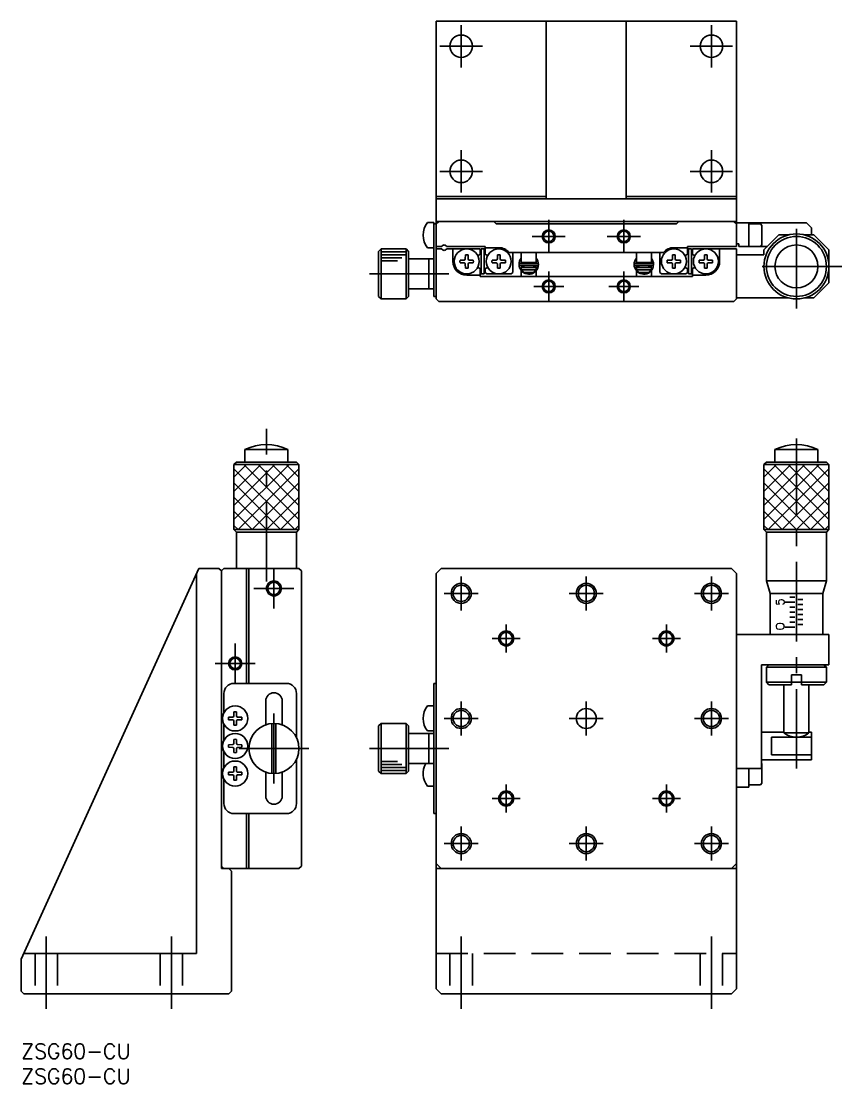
# Model space of a CAD drawing. Extents: x 0 to 343, y -8 to 204.
# Drawn here: x 0 to 164, y -8 to 204.3 of the extents above; entities that cross this region are included whole.
import ezdxf

# ---------------------------------------------------------------- set-up
doc = ezdxf.new("R2010")
doc.units = 0
doc.header["$LTSCALE"] = 0.5
doc.linetypes.add('CENTER', pattern=[50.8, 31.75, -6.35, 6.35, -6.35])
doc.linetypes.add('DASHED', pattern=[19.05, 12.7, -6.35])
for name, color, linetype in [('MSM_CENTER', 1, 'CENTER'), ('MSM_CONTINUOUS', 7, 'CONTINUOUS'), ('MSM_DASHED', 4, 'DASHED'), ('MSM_NARROW', 5, 'CONTINUOUS'), ('MSM_PART_NUMBER', 7, 'CONTINUOUS')]:
    doc.layers.add(name, color=color, linetype=linetype)
doc.styles.get("Standard").update_dxf_attribs({"font": 'txt.shx', "height": 3, "bigfont": 'bigfont.shx'})

# ---------------------------------------------------------------- blocks, each defined once
blk = doc.blocks.new('*U2')
at = {"layer": 'MSM_PART_NUMBER'}
blk.add_text('ZSG60-CU', height=3, dxfattribs=at).set_placement((0, -3))
blk = doc.blocks.new('*U3')
at = {"layer": 'MSM_PART_NUMBER'}
blk.add_text('ZSG60-CU', height=3, dxfattribs=at).set_placement((0, -8))

msp = doc.modelspace()

# ---------------------------------------------------------------- linework, layer by layer
at = {"layer": 'MSM_CENTER'}
for p, q in [((87.920365, 195.090664), (87.920365, 203.590666)), ((137.920365, 195.090664), (137.920365, 203.590666)), ((83.670364, 199.340665), (92.170366, 199.340665)), ((133.670364, 199.340665), (142.170366, 199.340665)), ((87.920365, 170.090668), (87.920365, 178.590664)), ((137.920365, 170.090668), (137.920365, 178.590664)), ((83.670367, 174.340666), (92.170363, 174.340666)), ((133.670367, 174.340666), (142.170363, 174.340666)), ((105.420364, 158.04067), (105.420364, 164.64067)), ((120.420365, 158.04067), (120.420365, 164.64067)), ((154.920366, 146.947828), (154.920366, 163.386681)), ((108.720364, 161.340669), (102.120364, 161.340669)), ((123.720365, 161.340669), (117.120365, 161.340669)), ((163.970945, 155.34067), (146.457657, 155.34067)), ((85.444545, 153.840671), (67.552366, 153.840671)), ((105.420365, 154.340671), (105.420365, 148.340668)), ((120.420365, 154.340671), (120.420365, 148.340668)), ((102.420364, 151.340668), (108.420366, 151.340668)), ((123.420366, 151.340668), (117.420364, 151.340668)), ((48.999995, 92.365876), (48.999995, 122.874875)), ((154.920366, 55.000001), (154.920366, 120.931976)), ((50.499995, 95), (50.499995, 87.000001)), ((87.920364, 86.600001), (87.920364, 93.400001)), ((112.920364, 86.600001), (112.920364, 93.400001)), ((137.920364, 86.600001), (137.920364, 93.400001)), ((46.499996, 91.000001), (54.499995, 91.000001)), ((91.320364, 90.000001), (84.520364, 90.000001)), ((116.320364, 90.000001), (109.520364, 90.000001)), ((141.320364, 90.000001), (134.520364, 90.000001)), ((96.920364, 78.200001), (96.920364, 83.800001)), ((128.920364, 78.200001), (128.920364, 83.800001)), ((99.720364, 81.000001), (94.120364, 81.000001)), ((131.720364, 81.000001), (126.120364, 81.000001)), ((42.749994, 79.999999), (42.749994, 72)), ((46.749994, 76), (38.749995, 76)), ((87.920364, 61.600001), (87.920364, 68.400001)), ((112.920364, 61.600001), (112.920364, 68.400001)), ((137.920364, 61.600001), (137.920364, 68.400001)), ((50.499996, 66.000003), (50.499996, 52.000001)), ((91.320364, 65.000001), (84.520364, 65.000001)), ((116.320364, 65.000001), (109.520364, 65.000001)), ((141.320364, 65.000001), (134.520364, 65.000001)), ((57.499997, 59.000002), (43.499995, 59.000002)), ((85.444545, 59.000003), (67.552366, 59.000003)), ((96.920364, 46.200001), (96.920364, 51.800001)), ((128.920364, 46.200001), (128.920364, 51.800001)), ((99.720364, 49.000001), (94.120364, 49.000001)), ((131.720364, 49.000001), (126.120364, 49.000001)), ((87.920364, 36.600001), (87.920364, 43.400001)), ((112.920364, 36.600001), (112.920364, 43.400001)), ((137.920364, 36.600001), (137.920364, 43.400001)), ((91.320364, 40.000001), (84.520364, 40.000001)), ((116.320364, 40.000001), (109.520364, 40.000001)), ((141.320364, 40.000001), (134.520364, 40.000001)), ((5, 21.398511), (5, 7.003735)), ((29.999999, 21.398511), (29.999999, 7.003735)), ((87.920365, 21.398511), (87.920365, 7.003735)), ((137.920365, 21.398511), (137.920365, 7.003735))]:
    msp.add_line(p, q, dxfattribs=at)
at = {"layer": 'MSM_CONTINUOUS'}
for p, q in [((82.920365, 204.340665), (142.920363, 204.340665)), ((82.920365, 148.840669), (82.920365, 204.340665)), ((104.920365, 204.340665), (104.920365, 168.84067)), ((120.920365, 204.340665), (120.920365, 168.84067)), ((142.920363, 162.34067), (142.920363, 204.340665)), ((82.920365, 169.34067), (104.920365, 169.34067)), ((142.920363, 168.84067), (82.920365, 168.84067)), ((120.920365, 169.34067), (142.920363, 169.34067)), ((82.420365, 164.09067), (81.197866, 164.09067)), ((82.420365, 164.09067), (82.420365, 149.340669)), ((82.420365, 163.84067), (82.920365, 163.84067)), ((82.920363, 164.34067), (142.920363, 164.34067)), ((83.420365, 164.34067), (82.920365, 163.84067)), ((94.420367, 164.34067), (94.920367, 163.84067)), ((130.920367, 163.84067), (94.920367, 163.84067)), ((130.920367, 163.84067), (131.420367, 164.34067)), ((142.420365, 164.34067), (142.920365, 163.84067)), ((156.920365, 164.04067), (142.920365, 164.04067)), ((142.920365, 159.34067), (142.920365, 164.04067)), ((145.420367, 159.340671), (145.420367, 164.04067)), ((145.420367, 163.84067), (147.720366, 163.84067)), ((148.020367, 163.540669), (147.720366, 163.84067)), ((148.020367, 159.64067), (148.020367, 163.540669)), ((157.920365, 163.04067), (156.920365, 164.04067)), ((148.420367, 158.640669), (151.420367, 161.640669)), ((151.420367, 161.640669), (153.320367, 161.640669)), ((156.520366, 161.640669), (158.420367, 161.640669)), ((157.920365, 163.04067), (157.920365, 161.640669)), ((161.420367, 158.640669), (158.420367, 161.640669)), ((82.920365, 159.34067), (84.062107, 159.34067)), ((92.720368, 159.34067), (84.978622, 159.34067)), ((92.720368, 159.340675), (92.720367, 157.754889)), ((142.920365, 159.34067), (133.120364, 159.34067)), ((133.120364, 159.340669), (133.120364, 157.754884)), ((143.420367, 159.840671), (142.920365, 159.840671)), ((143.420367, 159.840671), (143.420367, 159.340671)), ((149.120369, 159.340671), (143.420367, 159.340671)), ((145.420367, 159.340669), (147.720366, 159.340669)), ((148.020367, 159.64067), (147.720366, 159.340669)), ((71.920365, 158.840671), (71.420365, 158.340671)), ((71.420365, 149.340671), (71.420365, 158.340671)), ((76.920365, 158.840671), (71.920365, 158.840671)), ((71.920365, 148.840671), (71.920365, 158.840671)), ((77.420365, 158.340671), (76.920365, 158.840671)), ((76.920365, 148.840671), (76.920365, 158.840671)), ((77.420365, 149.340671), (77.420365, 158.340671)), ((82.420365, 159.09067), (81.197866, 159.09067)), ((82.920365, 158.840671), (84.062107, 158.840671)), ((91.720367, 158.840671), (84.978622, 158.840671)), ((86.270366, 156.340678), (86.270367, 158.840677)), ((88.745959, 156.840002), (88.760367, 157.665403)), ((89.294774, 156.840002), (89.280367, 157.665403)), ((91.720367, 158.840675), (91.720367, 157.75489)), ((91.920367, 158.840676), (91.920366, 153.840676)), ((92.520367, 158.840676), (91.920367, 158.840676)), ((92.520367, 158.840676), (92.520366, 153.840676)), ((95.420368, 159.090674), (92.720368, 159.090675)), ((95.14596, 156.84), (95.160368, 157.665402)), ((95.694775, 156.84), (95.680368, 157.665402)), ((128.3413, 158.140668), (97.499435, 158.140668)), ((98.220366, 154.140673), (98.220367, 158.140671)), ((99.920365, 158.140675), (99.920365, 156.140675)), ((102.920365, 156.140675), (102.920365, 158.140675)), ((122.920365, 158.140675), (122.920365, 156.140675)), ((125.920365, 156.140675), (125.920365, 158.140675)), ((127.620364, 154.140669), (127.620364, 158.140667)), ((130.145956, 156.839995), (130.160364, 157.665397)), ((130.420364, 159.09067), (133.120364, 159.09067)), ((130.694771, 156.839995), (130.680364, 157.665397)), ((133.320365, 158.840671), (133.320364, 153.840671)), ((133.920365, 158.84067), (133.320365, 158.840671)), ((133.920365, 158.84067), (133.920364, 153.84067)), ((142.920365, 158.84067), (134.120365, 158.840669)), ((134.120365, 158.840669), (134.120365, 157.754884)), ((136.545958, 156.839995), (136.560365, 157.665397)), ((137.094772, 156.839995), (137.080365, 157.665397)), ((139.570365, 156.34067), (139.570365, 158.84067)), ((142.920365, 158.84067), (142.920365, 148.840669)), ((142.920366, 157.640671), (148.420367, 157.640671)), ((148.420367, 157.640671), (148.420367, 158.640669)), ((161.420367, 158.640669), (161.420367, 152.040671)), ((82.420365, 156.840671), (77.420365, 156.840671)), ((81.420365, 150.840671), (81.420365, 156.840671)), ((88.538506, 156.615389), (87.69564, 156.600677)), ((88.538506, 156.065965), (87.69564, 156.080677)), ((88.538506, 156.615389), (88.67252, 156.675056)), ((88.538506, 156.065965), (88.67252, 156.006298)), ((88.745959, 156.840002), (88.67252, 156.675056)), ((88.745959, 155.841352), (88.67252, 156.006298)), ((88.745959, 155.841352), (88.760366, 155.015951)), ((89.294774, 155.841352), (89.280366, 155.01595)), ((89.294774, 156.840002), (89.368212, 156.675056)), ((89.294774, 155.841352), (89.368212, 156.006298)), ((89.502226, 156.615389), (89.368212, 156.675056)), ((89.502226, 156.065965), (89.368212, 156.006298)), ((89.502226, 156.615389), (90.345093, 156.600677)), ((89.502226, 156.065965), (90.345093, 156.080677)), ((94.938508, 156.615388), (94.095641, 156.600676)), ((94.938507, 156.065963), (94.095641, 156.080676)), ((94.938507, 156.065963), (95.072521, 156.006296)), ((94.938508, 156.615388), (95.072521, 156.675054)), ((95.14596, 156.84), (95.072521, 156.675054)), ((95.14596, 155.84135), (95.072521, 156.006296)), ((95.14596, 155.84135), (95.160367, 155.015949)), ((95.694775, 155.84135), (95.680367, 155.015949)), ((95.694775, 156.84), (95.768214, 156.675054)), ((95.694775, 155.84135), (95.768213, 156.006296)), ((95.902227, 156.065963), (95.768213, 156.006296)), ((95.902227, 156.615387), (95.768214, 156.675054)), ((95.902227, 156.615387), (96.745094, 156.600675)), ((95.902227, 156.065963), (96.745094, 156.080675)), ((99.610544, 155.03303), (99.631925, 154.976144)), ((103.170365, 155.935675), (99.670365, 155.935675)), ((99.670365, 155.545675), (103.170365, 155.545675)), ((99.985155, 155.140517), (99.876676, 155.545632)), ((99.876999, 155.935731), (99.916996, 156.140921)), ((99.916996, 156.140921), (99.920279, 156.153108)), ((99.920365, 156.140675), (102.920365, 156.140675)), ((102.920365, 155.140675), (99.920365, 155.140675)), ((99.920365, 155.140675), (99.920365, 154.640675)), ((99.96677, 155.247275), (99.967247, 155.262347)), ((99.967065, 155.232201), (99.96677, 155.247275)), ((99.968129, 155.217165), (99.967065, 155.232201)), ((99.967247, 155.262347), (99.968493, 155.277377)), ((99.969959, 155.202207), (99.968129, 155.217165)), ((99.968493, 155.277377), (99.970506, 155.292325)), ((99.972549, 155.187365), (99.969959, 155.202207)), ((99.970506, 155.292325), (99.97328, 155.307152)), ((99.975893, 155.172678), (99.972549, 155.187365)), ((99.97328, 155.307152), (99.976806, 155.321818)), ((99.979978, 155.158186), (99.975893, 155.172678)), ((99.976806, 155.321818), (99.981074, 155.336285)), ((99.984794, 155.143924), (99.979978, 155.158186)), ((99.981074, 155.336285), (99.986072, 155.350516)), ((100.420365, 155.340675), (99.982181, 155.340675)), ((99.99056, 155.12938), (99.984794, 155.143924)), ((99.986072, 155.350516), (99.991785, 155.364474)), ((99.991785, 155.364474), (99.998198, 155.378123)), ((99.998198, 155.378123), (100.005291, 155.391429)), ((100.005291, 155.391429), (100.013045, 155.404358)), ((100.013045, 155.404358), (100.021439, 155.416878)), ((100.021439, 155.416878), (100.030448, 155.428959)), ((100.030448, 155.428959), (100.040049, 155.440572)), ((100.040049, 155.440572), (100.050216, 155.451689)), ((100.050216, 155.451689), (100.060921, 155.462284)), ((100.060921, 155.462284), (100.072136, 155.472332)), ((100.072136, 155.472332), (100.083833, 155.481811)), ((100.083833, 155.481811), (100.095982, 155.490698)), ((100.095982, 155.490698), (100.108551, 155.498975)), ((100.108551, 155.498975), (100.121508, 155.506623)), ((100.121508, 155.506623), (100.134823, 155.513625)), ((100.134823, 155.513625), (100.148462, 155.519966)), ((100.148462, 155.519966), (100.162391, 155.525632)), ((100.162391, 155.525632), (100.176578, 155.530612)), ((100.176578, 155.530612), (100.190987, 155.534895)), ((100.190987, 155.534895), (100.205586, 155.538473)), ((100.205586, 155.538473), (100.220338, 155.541337)), ((100.220338, 155.541337), (100.235209, 155.543482)), ((100.235209, 155.543482), (100.250165, 155.544904)), ((100.250165, 155.544904), (100.265169, 155.545599)), ((100.265169, 155.545599), (100.271864, 155.545675)), ((100.420365, 156.140675), (100.420365, 155.935675)), ((100.420365, 155.545675), (100.420365, 155.140675)), ((102.420365, 155.935675), (102.420365, 156.140675)), ((102.420365, 155.140675), (102.420365, 155.545675)), ((102.85856, 155.340675), (102.420365, 155.340675)), ((102.568866, 155.545675), (102.583091, 155.545341)), ((102.583091, 155.545341), (102.598071, 155.544281)), ((102.598071, 155.544281), (102.61298, 155.542498)), ((102.61298, 155.542498), (102.627784, 155.539994)), ((102.627784, 155.539994), (102.642447, 155.536777)), ((102.642447, 155.536777), (102.656935, 155.532853)), ((102.656935, 155.532853), (102.671215, 155.52823)), ((102.671215, 155.52823), (102.685252, 155.522919)), ((102.685252, 155.522919), (102.699012, 155.516932)), ((102.699012, 155.516932), (102.712464, 155.510281)), ((102.712464, 155.510281), (102.725574, 155.502981)), ((102.725574, 155.502981), (102.738312, 155.495047)), ((102.738312, 155.495047), (102.750645, 155.486499)), ((102.750645, 155.486499), (102.762544, 155.477354)), ((102.762544, 155.477354), (102.773979, 155.467632)), ((102.773979, 155.467632), (102.78492, 155.457356)), ((102.78492, 155.457356), (102.795341, 155.446549)), ((102.795341, 155.446549), (102.805214, 155.435236)), ((102.805214, 155.435236), (102.814512, 155.423443)), ((102.814512, 155.423443), (102.823213, 155.411197)), ((102.823213, 155.411197), (102.831291, 155.398528)), ((102.831291, 155.398528), (102.838725, 155.385466)), ((102.838725, 155.385466), (102.845494, 155.372041)), ((102.845494, 155.372041), (102.851579, 155.358289)), ((102.853577, 155.1377), (102.85017, 155.12938)), ((102.851579, 155.358289), (102.856962, 155.344241)), ((102.858722, 155.15188), (102.853577, 155.1377)), ((102.856962, 155.344241), (102.861629, 155.329934)), ((102.863138, 155.166303), (102.858722, 155.15188)), ((102.861629, 155.329934), (102.865564, 155.315404)), ((102.866813, 155.180932), (102.863138, 155.166303)), ((102.865564, 155.315404), (102.868756, 155.300688)), ((102.869737, 155.195729), (102.866813, 155.180932)), ((102.868756, 155.300688), (102.871195, 155.285824)), ((102.8719, 155.210655), (102.869737, 155.195729)), ((102.871195, 155.285824), (102.872873, 155.270851)), ((102.873298, 155.22567), (102.8719, 155.210655)), ((102.872873, 155.270851), (102.873785, 155.255808)), ((102.873927, 155.240734), (102.873298, 155.22567)), ((102.873785, 155.255808), (102.873927, 155.240734)), ((102.980565, 155.034979), (102.920359, 155.065172)), ((102.920365, 154.640675), (102.920365, 155.140675)), ((102.920365, 155.076163), (102.932353, 155.069833)), ((102.920687, 156.152106), (102.923733, 156.140878)), ((102.923733, 156.140878), (102.964047, 155.935698)), ((102.932353, 155.069833), (102.944987, 155.063389)), ((102.944987, 155.063389), (102.958183, 155.056875)), ((102.958183, 155.056875), (102.971854, 155.050333)), ((102.971854, 155.050333), (102.985908, 155.043808)), ((103.203984, 154.967278), (102.980565, 155.034979)), ((102.985908, 155.043808), (103.000252, 155.037342)), ((103.000252, 155.037342), (103.01479, 155.030978)), ((103.01479, 155.030978), (103.029426, 155.02476)), ((103.029426, 155.02476), (103.044062, 155.018728)), ((103.044062, 155.018728), (103.058602, 155.012922)), ((103.058602, 155.012922), (103.072948, 155.007381)), ((103.197682, 155.539564), (103.19399, 155.547222)), ((103.21161, 155.508217), (103.197682, 155.539564)), ((103.223952, 155.476226), (103.21161, 155.508217)), ((103.220859, 155.006311), (103.232018, 155.03873)), ((103.234679, 155.443671), (103.223952, 155.476226)), ((103.228061, 155.025628), (103.364021, 155.713083)), ((103.232018, 155.03873), (103.241541, 155.071657)), ((103.243764, 155.410632), (103.234679, 155.443671)), ((103.241541, 155.071657), (103.249404, 155.105009)), ((103.251187, 155.377188), (103.243764, 155.410632)), ((103.249404, 155.105009), (103.255589, 155.138703)), ((103.256929, 155.343421), (103.251187, 155.377188)), ((103.255589, 155.138703), (103.260081, 155.172658)), ((103.260976, 155.309415), (103.256929, 155.343421)), ((103.260081, 155.172658), (103.262871, 155.20679)), ((103.263318, 155.275252), (103.260976, 155.309415)), ((103.262871, 155.20679), (103.26395, 155.241016)), ((103.26395, 155.241016), (103.263318, 155.275252)), ((122.610544, 155.03303), (122.631925, 154.976144)), ((126.170365, 155.935675), (122.670365, 155.935675)), ((122.670365, 155.545675), (126.170365, 155.545675)), ((122.985155, 155.140517), (122.876676, 155.545632)), ((122.876999, 155.935731), (122.916996, 156.140921)), ((122.916996, 156.140921), (122.920279, 156.153108)), ((122.920365, 156.140675), (125.920365, 156.140675)), ((125.920365, 155.140675), (122.920365, 155.140675)), ((122.920365, 155.140675), (122.920365, 154.640675)), ((122.96677, 155.247275), (122.967247, 155.262347)), ((122.967065, 155.232201), (122.96677, 155.247275)), ((122.968129, 155.217165), (122.967065, 155.232201)), ((122.967247, 155.262347), (122.968493, 155.277377)), ((122.969959, 155.202207), (122.968129, 155.217165)), ((122.968493, 155.277377), (122.970506, 155.292325)), ((122.972549, 155.187365), (122.969959, 155.202207)), ((122.970506, 155.292325), (122.97328, 155.307152)), ((122.975893, 155.172678), (122.972549, 155.187365)), ((122.97328, 155.307152), (122.976806, 155.321818)), ((122.979978, 155.158186), (122.975893, 155.172678)), ((122.976806, 155.321818), (122.981074, 155.336285)), ((122.984794, 155.143924), (122.979978, 155.158186)), ((122.981074, 155.336285), (122.986072, 155.350516)), ((123.420365, 155.340675), (122.982181, 155.340675)), ((122.99056, 155.12938), (122.984794, 155.143924)), ((122.986072, 155.350516), (122.991785, 155.364474)), ((122.991785, 155.364474), (122.998198, 155.378123)), ((122.998198, 155.378123), (123.005291, 155.391429)), ((123.005291, 155.391429), (123.013045, 155.404358)), ((123.013045, 155.404358), (123.021439, 155.416878)), ((123.021439, 155.416878), (123.030448, 155.428959)), ((123.030448, 155.428959), (123.040049, 155.440572)), ((123.040049, 155.440572), (123.050216, 155.451689)), ((123.050216, 155.451689), (123.060921, 155.462284)), ((123.060921, 155.462284), (123.072136, 155.472332)), ((123.072136, 155.472332), (123.083833, 155.481811)), ((123.083833, 155.481811), (123.095982, 155.490698)), ((123.095982, 155.490698), (123.108551, 155.498975)), ((123.108551, 155.498975), (123.121508, 155.506623)), ((123.121508, 155.506623), (123.134823, 155.513625)), ((123.134823, 155.513625), (123.148462, 155.519966)), ((123.148462, 155.519966), (123.162391, 155.525632)), ((123.162391, 155.525632), (123.176578, 155.530612)), ((123.176578, 155.530612), (123.190987, 155.534895)), ((123.190987, 155.534895), (123.205586, 155.538473)), ((123.205586, 155.538473), (123.220338, 155.541337)), ((123.220338, 155.541337), (123.235209, 155.543482)), ((123.235209, 155.543482), (123.250165, 155.544904)), ((123.250165, 155.544904), (123.265169, 155.545599)), ((123.265169, 155.545599), (123.271864, 155.545675)), ((123.420365, 156.140675), (123.420365, 155.935675)), ((123.420365, 155.545675), (123.420365, 155.140675)), ((125.420365, 155.935675), (125.420365, 156.140675)), ((125.420365, 155.140675), (125.420365, 155.545675)), ((125.85856, 155.340675), (125.420365, 155.340675)), ((125.568866, 155.545675), (125.583091, 155.545341)), ((125.583091, 155.545341), (125.598071, 155.544281)), ((125.598071, 155.544281), (125.61298, 155.542498)), ((125.61298, 155.542498), (125.627784, 155.539994)), ((125.627784, 155.539994), (125.642447, 155.536777)), ((125.642447, 155.536777), (125.656935, 155.532853)), ((125.656935, 155.532853), (125.671215, 155.52823)), ((125.671215, 155.52823), (125.685252, 155.522919)), ((125.685252, 155.522919), (125.699012, 155.516932)), ((125.699012, 155.516932), (125.712464, 155.510281)), ((125.712464, 155.510281), (125.725574, 155.502981)), ((125.725574, 155.502981), (125.738312, 155.495047)), ((125.738312, 155.495047), (125.750645, 155.486499)), ((125.750645, 155.486499), (125.762544, 155.477354)), ((125.762544, 155.477354), (125.773979, 155.467632)), ((125.773979, 155.467632), (125.78492, 155.457356)), ((125.78492, 155.457356), (125.795341, 155.446549)), ((125.795341, 155.446549), (125.805214, 155.435236)), ((125.805214, 155.435236), (125.814512, 155.423443)), ((125.814512, 155.423443), (125.823213, 155.411197)), ((125.823213, 155.411197), (125.831291, 155.398528)), ((125.831291, 155.398528), (125.838725, 155.385466)), ((125.838725, 155.385466), (125.845494, 155.372041)), ((125.845494, 155.372041), (125.851579, 155.358289)), ((125.853577, 155.1377), (125.85017, 155.12938)), ((125.851579, 155.358289), (125.856962, 155.344241)), ((125.858722, 155.15188), (125.853577, 155.1377)), ((125.856962, 155.344241), (125.861629, 155.329934)), ((125.863138, 155.166303), (125.858722, 155.15188)), ((125.861629, 155.329934), (125.865564, 155.315404)), ((125.866813, 155.180932), (125.863138, 155.166303)), ((125.865564, 155.315404), (125.868756, 155.300688)), ((125.869737, 155.195729), (125.866813, 155.180932)), ((125.868756, 155.300688), (125.871195, 155.285824)), ((125.8719, 155.210655), (125.869737, 155.195729)), ((125.871195, 155.285824), (125.872873, 155.270851)), ((125.873298, 155.22567), (125.8719, 155.210655)), ((125.872873, 155.270851), (125.873785, 155.255808)), ((125.873927, 155.240734), (125.873298, 155.22567)), ((125.873785, 155.255808), (125.873927, 155.240734)), ((125.980565, 155.034979), (125.920359, 155.065172)), ((125.920365, 154.640675), (125.920365, 155.140675)), ((125.920365, 155.076163), (125.932353, 155.069833)), ((125.920687, 156.152106), (125.923733, 156.140878)), ((125.923733, 156.140878), (125.964047, 155.935698)), ((125.932353, 155.069833), (125.944987, 155.063389)), ((125.944987, 155.063389), (125.958183, 155.056875)), ((125.958183, 155.056875), (125.971854, 155.050333)), ((125.971854, 155.050333), (125.985908, 155.043808)), ((126.203984, 154.967278), (125.980565, 155.034979)), ((125.985908, 155.043808), (126.000252, 155.037342)), ((126.000252, 155.037342), (126.01479, 155.030978)), ((126.01479, 155.030978), (126.029426, 155.02476)), ((126.029426, 155.02476), (126.044062, 155.018728)), ((126.044062, 155.018728), (126.058602, 155.012922)), ((126.058602, 155.012922), (126.072948, 155.007381)), ((126.197682, 155.539564), (126.19399, 155.547222)), ((126.21161, 155.508217), (126.197682, 155.539564)), ((126.223952, 155.476226), (126.21161, 155.508217)), ((126.220859, 155.006311), (126.232018, 155.03873)), ((126.234679, 155.443671), (126.223952, 155.476226)), ((126.228061, 155.025628), (126.364021, 155.713083)), ((126.232018, 155.03873), (126.241541, 155.071657)), ((126.243764, 155.410632), (126.234679, 155.443671)), ((126.241541, 155.071657), (126.249404, 155.105009)), ((126.251187, 155.377188), (126.243764, 155.410632)), ((126.249404, 155.105009), (126.255589, 155.138703)), ((126.256929, 155.343421), (126.251187, 155.377188)), ((126.255589, 155.138703), (126.260081, 155.172658)), ((126.260976, 155.309415), (126.256929, 155.343421)), ((126.260081, 155.172658), (126.262871, 155.20679)), ((126.263318, 155.275252), (126.260976, 155.309415)), ((126.262871, 155.20679), (126.26395, 155.241016)), ((126.26395, 155.241016), (126.263318, 155.275252)), ((129.938504, 156.615383), (129.095637, 156.60067)), ((129.938504, 156.065958), (129.095637, 156.08067)), ((129.938504, 156.615383), (130.072518, 156.67505)), ((129.938504, 156.065958), (130.072518, 156.006291)), ((130.145956, 156.839995), (130.072518, 156.67505)), ((130.145956, 155.841346), (130.072518, 156.006291)), ((130.145956, 155.841346), (130.160364, 155.015944)), ((130.694771, 155.841346), (130.680364, 155.015944)), ((130.694771, 156.839995), (130.76821, 156.67505)), ((130.694771, 155.841346), (130.76821, 156.006291)), ((130.902224, 156.615383), (130.76821, 156.67505)), ((130.902224, 156.065958), (130.76821, 156.006291)), ((130.902224, 156.615383), (131.74509, 156.60067)), ((130.902224, 156.065958), (131.74509, 156.08067)), ((136.338505, 156.615383), (135.495639, 156.60067)), ((136.338505, 156.065958), (135.495639, 156.08067)), ((136.338505, 156.615383), (136.472519, 156.67505)), ((136.338505, 156.065958), (136.472519, 156.006291)), ((136.545958, 156.839995), (136.472519, 156.67505)), ((136.545958, 155.841346), (136.472519, 156.006291)), ((136.545958, 155.841346), (136.560365, 155.015944)), ((137.094772, 155.841346), (137.080365, 155.015944)), ((137.094772, 156.839995), (137.168211, 156.67505)), ((137.094772, 155.841346), (137.168211, 156.006291)), ((137.302225, 156.615383), (137.168211, 156.67505)), ((137.302225, 156.065958), (137.168211, 156.006291)), ((137.302225, 156.615383), (138.145091, 156.60067)), ((137.302225, 156.065958), (138.145091, 156.08067)), ((89.020366, 153.590677), (91.720366, 153.590676)), ((91.720366, 153.340675), (91.720366, 154.926463)), ((91.720366, 153.340675), (134.120365, 153.340675)), ((91.920366, 153.840676), (92.520366, 153.840676)), ((92.720366, 154.140675), (92.720366, 154.926462)), ((92.720366, 154.140675), (93.020366, 153.840674)), ((97.920366, 153.840673), (93.020366, 153.840674)), ((98.220366, 154.140673), (97.920366, 153.840673)), ((99.636146, 154.970836), (99.636702, 154.967487)), ((99.920365, 154.640675), (102.920365, 154.640675)), ((99.920365, 154.50443), (99.920365, 153.340675)), ((100.50385, 154.140675), (99.974682, 154.640675)), ((102.33688, 154.140675), (100.50385, 154.140675)), ((102.866048, 154.640675), (102.33688, 154.140675)), ((102.920365, 153.340675), (102.920365, 154.50406)), ((103.072948, 155.007381), (103.087005, 155.002142)), ((103.087005, 155.002142), (103.100679, 154.99724)), ((103.100679, 154.99724), (103.113879, 154.992707)), ((103.113879, 154.992707), (103.126518, 154.988574)), ((103.126518, 154.988574), (103.138512, 154.984867)), ((103.138512, 154.984867), (103.149781, 154.981613)), ((103.149781, 154.981613), (103.160249, 154.978831)), ((103.160249, 154.978831), (103.169848, 154.976542)), ((103.169848, 154.976542), (103.178512, 154.974759)), ((103.178512, 154.974759), (103.186186, 154.973495)), ((103.186186, 154.973495), (103.192817, 154.972759)), ((103.192817, 154.972759), (103.198362, 154.972554)), ((103.194995, 154.946983), (103.206812, 154.973978)), ((103.198362, 154.972554), (103.202783, 154.972883)), ((103.202783, 154.972883), (103.205015, 154.973375)), ((103.205015, 154.973375), (103.208382, 154.975415)), ((103.208382, 154.975415), (103.208805, 154.976144)), ((103.208805, 154.976144), (103.220859, 155.006311)), ((122.636146, 154.970836), (122.636702, 154.967487)), ((122.920365, 154.640675), (125.920365, 154.640675)), ((122.920365, 154.50443), (122.920365, 153.340675)), ((123.50385, 154.140675), (122.974682, 154.640675)), ((125.33688, 154.140675), (123.50385, 154.140675)), ((125.866048, 154.640675), (125.33688, 154.140675)), ((125.920365, 153.340675), (125.920365, 154.50406)), ((126.072948, 155.007381), (126.087005, 155.002142)), ((126.087005, 155.002142), (126.100679, 154.99724)), ((126.100679, 154.99724), (126.113879, 154.992707)), ((126.113879, 154.992707), (126.126518, 154.988574)), ((126.126518, 154.988574), (126.138512, 154.984867)), ((126.138512, 154.984867), (126.149781, 154.981613)), ((126.149781, 154.981613), (126.160249, 154.978831)), ((126.160249, 154.978831), (126.169848, 154.976542)), ((126.169848, 154.976542), (126.178512, 154.974759)), ((126.178512, 154.974759), (126.186186, 154.973495)), ((126.186186, 154.973495), (126.192817, 154.972759)), ((126.192817, 154.972759), (126.198362, 154.972554)), ((126.194995, 154.946983), (126.203725, 154.966816)), ((126.198362, 154.972554), (126.202783, 154.972883)), ((126.202783, 154.972883), (126.205015, 154.973375)), ((126.205015, 154.973375), (126.208382, 154.975415)), ((126.208382, 154.975415), (126.208805, 154.976144)), ((126.208805, 154.976144), (126.220859, 155.006311)), ((127.620364, 154.140669), (127.920365, 153.840669)), ((127.920365, 153.840669), (132.820365, 153.840669)), ((133.120365, 154.140669), (132.820365, 153.840669)), ((133.120364, 154.140669), (133.120364, 154.926456)), ((133.320364, 153.840671), (133.920364, 153.84067)), ((134.120365, 153.340669), (134.120365, 154.926457)), ((136.820365, 153.59067), (134.120365, 153.59067)), ((82.420365, 150.840671), (77.420365, 150.840671)), ((161.420367, 152.040671), (158.420367, 149.040671)), ((71.420365, 149.340671), (71.920365, 148.840671)), ((76.920365, 148.840671), (71.920365, 148.840671)), ((76.920365, 148.840671), (77.420365, 149.340671)), ((82.420365, 149.340669), (82.920365, 149.340669)), ((82.920365, 148.840669), (83.420365, 148.340669)), ((142.920365, 148.840669), (142.420365, 148.340669)), ((153.320367, 149.040671), (142.920365, 149.040671)), ((156.520366, 149.040671), (158.420367, 149.040671)), ((142.420365, 148.340669), (83.420365, 148.340669)), ((44.699994, 116.250001), (44.699994, 118.750001)), ((44.699994, 118.750001), (53.299995, 118.750001)), ((53.299995, 118.750001), (53.299995, 116.250001)), ((150.620365, 116.25), (150.620365, 118.75)), ((150.620365, 118.75), (159.220366, 118.75)), ((159.220366, 118.75), (159.220366, 116.25)), ((42.999995, 116.250001), (42.499995, 115.750001)), ((42.499995, 115.750001), (42.499995, 102.75)), ((55.499994, 115.750001), (42.499995, 115.750001)), ((54.999994, 116.250001), (42.999995, 116.250001)), ((55.499994, 115.750001), (54.999994, 116.250001)), ((55.499994, 115.750001), (55.499994, 102.75)), ((148.920366, 116.25), (148.420366, 115.75)), ((148.420366, 115.75), (148.420366, 102.749999)), ((161.420365, 115.75), (148.420366, 115.75)), ((160.920365, 116.25), (148.920366, 116.25)), ((161.420365, 115.75), (160.920365, 116.25)), ((161.420365, 115.75), (161.420365, 102.749999)), ((42.499995, 102.75), (42.999995, 102.25)), ((55.499994, 102.75), (42.499995, 102.75)), ((42.999995, 102.25), (54.999994, 102.25)), ((42.999998, 95.000001), (42.999998, 102.25)), ((54.999994, 102.25), (55.499994, 102.75)), ((55.03527, 95), (55.03527, 102.25)), ((148.420366, 102.749999), (148.920366, 102.249999)), ((161.420365, 102.749999), (148.420366, 102.749999)), ((148.920366, 102.249999), (160.920365, 102.249999)), ((148.920369, 92.499992), (148.920369, 102.249999)), ((160.920365, 102.249999), (161.420365, 102.749999)), ((160.955641, 92.499992), (160.955641, 102.249999)), ((35.499995, 95.000001), (0, 16.900003)), ((34.999995, 18.000003), (34.999995, 93.900001)), ((39.499995, 95.000001), (35.499995, 95.000001)), ((39.499995, 95.000001), (39.999995, 94.500001)), ((39.999995, 94.500001), (40.499995, 95.000001)), ((39.999995, 94.500002), (39.999995, 35.000001)), ((55.499996, 95.000001), (40.499995, 95.000001)), ((44.999994, 95.000001), (44.999994, 72.000001)), ((45.499992, 95.000001), (45.499992, 72.000001)), ((55.499996, 95.000001), (55.999996, 94.500001)), ((55.999996, 94.500001), (55.999996, 35.500001)), ((82.920365, 94.000001), (83.920365, 95.000001)), ((83.920365, 95), (82.920365, 94)), ((82.920365, 94.000001), (82.920365, 11)), ((141.920363, 95.000001), (83.920365, 95.000001)), ((83.920365, 95), (141.920365, 95)), ((141.920363, 95.000001), (142.920363, 94.000001)), ((141.920365, 95), (142.920365, 94)), ((142.920363, 94.000001), (142.920363, 11)), ((142.920365, 94), (142.920365, 36.000001)), ((148.920369, 92.499992), (160.920367, 92.499992)), ((149.670368, 89.999992), (148.920369, 92.499992)), ((160.170365, 89.999992), (160.920367, 92.499992)), ((149.670368, 89.999992), (149.670368, 81.749992)), ((160.170365, 89.999992), (149.670368, 89.999992)), ((153.620366, 89.249999), (154.620366, 89.249999)), ((154.920366, 81.749999), (154.920366, 89.749999)), ((160.170365, 81.749992), (160.170365, 89.999992)), ((152.620366, 88.249999), (154.620366, 88.249999)), ((153.620366, 87.249999), (154.620366, 87.249999)), ((155.220366, 88.749999), (156.220366, 88.749999)), ((155.220366, 87.749999), (156.220366, 87.749999)), ((153.620366, 86.249999), (154.620366, 86.249999)), ((153.620366, 85.249999), (154.620366, 85.249999)), ((155.220366, 86.749999), (156.220366, 86.749999)), ((155.220366, 85.749999), (156.220366, 85.749999)), ((154.620366, 83.249999), (152.620366, 83.249999)), ((154.620366, 84.249999), (153.620366, 84.249999)), ((155.220366, 84.749999), (156.220366, 84.749999)), ((155.220366, 83.749999), (156.220366, 83.749999)), ((142.920365, 81.749999), (161.420365, 81.749999)), ((161.420365, 81.749999), (161.420365, 75.749999)), ((147.920365, 55.000003), (147.920365, 75.708039)), ((148.420365, 75.749999), (161.420365, 75.749999)), ((149.420366, 75.749999), (148.920366, 75.249999)), ((148.920366, 72.249999), (148.920366, 75.249999)), ((160.920365, 75.249999), (148.920366, 75.249999)), ((160.920365, 75.249999), (160.420365, 75.749999)), ((160.920365, 75.249999), (160.920365, 72.249999)), ((149.420366, 71.749999), (148.920366, 72.249999)), ((160.920365, 72.249999), (148.920366, 72.249999)), ((155.920366, 73.749999), (153.920366, 73.749999)), ((153.920366, 73.749999), (153.920366, 71.749999)), ((155.920366, 71.749999), (155.920366, 73.749999)), ((160.420365, 71.749999), (160.920365, 72.249999)), ((52.999996, 72.000001), (42.499995, 72.000001)), ((82.420365, 72.000002), (82.920365, 72.000002)), ((82.420365, 72.000002), (82.420365, 46.000004)), ((153.920366, 71.749999), (149.420366, 71.749999)), ((152.420369, 62.127501), (152.420369, 71.749999)), ((160.420365, 71.749999), (155.920366, 71.749999)), ((157.420367, 62.127501), (157.420367, 71.749999)), ((40.499995, 70.000001), (40.499995, 66.089726)), ((48.849996, 63.64516), (48.849996, 68.500002)), ((52.149996, 63.785135), (52.149996, 68.500002)), ((54.999996, 70.000001), (54.999996, 61.179451)), ((42.475587, 65.499326), (42.489995, 66.324727)), ((43.024402, 65.499326), (43.009995, 66.324727)), ((82.420365, 67.500002), (81.197866, 67.500002)), ((40.499995, 63.910276), (40.499995, 60.589725)), ((42.268135, 65.274713), (41.425268, 65.260001)), ((42.268135, 64.725289), (41.425268, 64.740001)), ((42.268135, 65.274713), (42.402149, 65.33438)), ((42.268135, 64.725289), (42.402149, 64.665622)), ((42.475587, 65.499326), (42.402149, 65.33438)), ((42.475587, 64.500676), (42.402149, 64.665622)), ((42.475587, 64.500676), (42.489995, 63.675274)), ((43.024402, 64.500676), (43.009995, 63.675274)), ((43.024402, 65.499326), (43.097841, 65.33438)), ((43.024402, 64.500676), (43.097841, 64.665622)), ((43.231855, 65.274713), (43.097841, 65.33438)), ((43.231855, 64.725289), (43.097841, 64.665622)), ((43.231855, 65.274713), (44.074721, 65.260001)), ((43.231855, 64.725289), (44.074721, 64.740001)), ((50.099996, 54.016029), (50.099996, 63.983975)), ((50.899996, 54.016029), (50.899996, 63.983975)), ((71.420365, 63.500003), (71.920365, 64.000003)), ((76.920365, 64.000003), (71.920365, 64.000003)), ((71.920365, 64.000003), (71.920365, 54.000003)), ((76.920365, 64.000003), (77.420365, 63.500003)), ((76.920365, 64.000003), (76.920365, 54.000003)), ((71.420365, 63.500003), (71.420365, 54.500003)), ((77.420365, 63.500003), (77.420365, 54.500003)), ((82.420365, 62.000003), (77.420365, 62.000003)), ((82.420365, 62.500002), (81.197866, 62.500002)), ((81.420365, 62.000003), (81.420365, 56.000003)), ((152.420369, 62.250002), (147.920365, 62.250002)), ((157.420369, 62.127502), (152.420369, 62.127502)), ((157.920365, 62.250002), (157.420367, 62.250002)), ((157.920365, 56.750001), (157.920365, 62.250002)), ((42.268135, 59.774712), (41.425268, 59.76)), ((42.268135, 59.774712), (42.402149, 59.834379)), ((42.475587, 59.999325), (42.402149, 59.834379)), ((42.475587, 59.999325), (42.489995, 60.824726)), ((43.024402, 59.999325), (43.009995, 60.824726)), ((43.024402, 59.999325), (43.097841, 59.834379)), ((43.231855, 59.774712), (43.097841, 59.834379)), ((43.231855, 59.774712), (44.074721, 59.76)), ((149.920367, 61.250002), (149.920367, 57.750001)), ((149.920367, 61.250002), (157.920365, 61.250002)), ((40.499995, 58.410275), (40.499995, 55.089725)), ((42.268135, 59.225288), (41.425268, 59.24)), ((42.268135, 59.225288), (42.402149, 59.165621)), ((42.475587, 59.000675), (42.402149, 59.165621)), ((42.475587, 59.000675), (42.489995, 58.175273)), ((43.024402, 59.000675), (43.009995, 58.175273)), ((43.024402, 59.000675), (43.097841, 59.165621)), ((43.231855, 59.225288), (43.097841, 59.165621)), ((43.231855, 59.225288), (44.074721, 59.24)), ((149.920367, 57.750001), (157.920365, 57.750001)), ((42.475587, 54.499325), (42.489995, 55.324727)), ((43.024402, 54.499325), (43.009995, 55.324727)), ((54.999996, 56.820552), (54.999996, 48.000003)), ((82.420365, 56.000003), (77.420365, 56.000003)), ((157.920365, 56.750001), (147.920365, 56.750001)), ((147.920365, 56.050002), (148.020366, 55.950001)), ((148.020366, 52.050002), (148.020366, 55.950001)), ((42.268135, 54.274713), (41.425268, 54.26)), ((42.268135, 53.725288), (41.425268, 53.74)), ((42.268135, 54.274713), (42.402149, 54.334379)), ((42.268135, 53.725288), (42.402149, 53.665621)), ((42.475587, 54.499325), (42.402149, 54.334379)), ((42.475587, 53.500675), (42.402149, 53.665621)), ((42.475587, 53.500675), (42.489995, 52.675274)), ((43.024402, 53.500675), (43.009995, 52.675274)), ((43.024402, 54.499325), (43.097841, 54.334379)), ((43.024402, 53.500675), (43.097841, 53.665621)), ((43.231855, 54.274713), (43.097841, 54.334379)), ((43.231855, 53.725288), (43.097841, 53.665621)), ((43.231855, 54.274713), (44.074721, 54.26)), ((43.231855, 53.725288), (44.074721, 53.74)), ((48.849996, 49.500002), (48.849996, 54.354843)), ((52.149996, 49.500002), (52.149996, 54.214868)), ((71.920365, 54.000003), (71.420365, 54.500003)), ((76.920365, 54.000003), (71.920365, 54.000003)), ((77.420365, 54.500003), (76.920365, 54.000003)), ((147.920365, 55.000003), (142.920365, 55.000003)), ((145.420366, 51.249999), (145.420366, 55.000003)), ((40.499995, 52.910276), (40.499995, 48.000003)), ((82.420365, 51.500001), (81.197866, 51.500001)), ((145.420366, 51.249999), (142.920365, 51.249999)), ((145.420366, 51.750001), (147.720365, 51.750001)), ((148.020366, 52.050002), (147.720365, 51.750001)), ((52.999996, 46.000003), (42.499995, 46.000003)), ((44.999994, 46.000003), (44.999994, 35.000001)), ((45.499992, 46.000003), (45.499992, 35.000001)), ((82.420365, 46.000004), (82.920365, 46.000004)), ((39.999995, 35.500001), (40.499995, 35.000001)), ((55.499996, 35.000001), (39.999995, 35.000001)), ((41.499995, 35.000001), (41.999995, 34.500001)), ((41.999995, 10.5), (41.999995, 34.500001)), ((55.999996, 35.500001), (55.499996, 35.000001)), ((82.920365, 36.000001), (83.920365, 35.000001)), ((142.920363, 35.000001), (82.920365, 35.000001)), ((141.920365, 35.000001), (142.920365, 36.000001)), ((0.5, 18.000003), (34.999995, 18.000003)), ((0, 10.5), (0, 16.900003)), ((83.920365, 10), (82.920365, 11)), ((141.920363, 10), (142.920363, 11)), ((0, 10.5), (0.5, 10)), ((41.499995, 10), (0.5, 10)), ((41.499995, 10), (41.999995, 10.5)), ((83.920365, 10), (141.920363, 10))]:
    msp.add_line(p, q, dxfattribs=at)
for centre, radius in [((87.920365, 199.340665), 2.250001), ((137.920365, 199.340665), 2.250001), ((87.920365, 174.340666), 2.249998), ((137.920365, 174.340666), 2.249998), ((105.420364, 161.340669), 1.0565), ((120.420365, 161.340669), 1.0565), ((154.920366, 155.34067), 6.499999), ((154.920366, 155.34067), 5.999998), ((154.920366, 155.34067), 4.3), ((89.020366, 156.340677), 2.5), ((95.420367, 156.340675), 2.5), ((130.420364, 156.34067), 2.5), ((136.820365, 156.34067), 2.5), ((105.420365, 151.340668), 1.0565), ((120.420365, 151.340668), 1.0565), ((50.499995, 91.000001), 1.2295), ((87.920364, 90.000001), 1.621), ((112.920364, 90.000001), 1.621), ((137.920364, 90.000001), 1.621), ((96.920364, 81.000001), 1.2295), ((128.920364, 81.000001), 1.2295), ((42.749995, 76), 1.0565), ((42.749995, 65.000001), 2.5), ((87.920364, 65.000001), 1.621), ((112.920364, 65.000001), 2), ((137.920364, 65.000001), 1.621), ((50.499996, 59.000002), 5), ((42.749995, 59.5), 2.5), ((42.749995, 54), 2.5), ((96.920364, 49.000001), 1.2295), ((128.920364, 49.000001), 1.2295), ((87.920364, 40.000001), 1.621), ((112.920364, 40.000001), 1.621), ((137.920364, 40.000001), 1.621)]:
    msp.add_circle(centre, radius, dxfattribs=at)
for centre, radius, start, end in [((84.320365, 161.59067), 4, 141.317813, 218.682187), ((84.520365, 159.14067), 0.5, 23.578178, 156.421822), ((84.520365, 159.040671), 0.5, 203.578178, 336.421822), ((89.020366, 156.340677), 1.35, 78.895861, 101.104108), ((92.220367, 156.340676), 1.5, 101.536952, 130.541607), ((92.220367, 156.340676), 1.5, 49.458363, 78.463034), ((95.420367, 156.340675), 1.35, 78.895861, 101.104108), ((95.420367, 156.340674), 2.75, 40.88511, 90), ((130.420364, 156.34067), 2.75, 90, 139.11489), ((130.420364, 156.34067), 1.35, 78.895876, 101.104124), ((133.620365, 156.34067), 1.5, 101.536952, 130.541607), ((133.620365, 156.34067), 1.5, 49.458363, 78.463034), ((136.820365, 156.34067), 1.35, 78.895876, 101.104124), ((89.020366, 156.340677), 2.75, 179.999985, 269.999985), ((89.020366, 156.340677), 1.35, 168.895861, 191.104108), ((89.020366, 156.340677), 1.35, 258.895861, 281.104108), ((89.020366, 156.340677), 1.35, 348.895861, 11.104108), ((92.220367, 156.340676), 1.5, 229.458363, 258.463018), ((92.220367, 156.340676), 1.5, 281.536936, 310.541607), ((95.420367, 156.340675), 1.35, 168.895861, 191.104108), ((95.420367, 156.340675), 1.35, 258.895861, 281.104108), ((95.420367, 156.340675), 1.35, 348.895861, 11.104108), ((99.670365, 155.740675), 0.195, 90, 270), ((101.420506, 155.740989), 1.94403, 180.734734, 336.839517), ((101.41653, 155.741754), 1.939975, 140.469098, 179.286231), ((101.415194, 155.738848), 1.949107, 0.724667, 39.426223), ((103.170365, 155.740675), 0.195, 270, 90), ((122.670365, 155.740675), 0.195, 90, 270), ((124.420506, 155.740989), 1.94403, 180.734734, 336.839517), ((124.41653, 155.741754), 1.939975, 140.469098, 179.286231), ((124.415194, 155.738848), 1.949107, 0.724667, 39.426223), ((126.170365, 155.740675), 0.195, 270, 90), ((130.420364, 156.34067), 1.35, 168.895876, 191.104124), ((130.420364, 156.34067), 1.35, 258.895876, 281.104124), ((130.420364, 156.34067), 1.35, 348.895876, 11.104124), ((133.620365, 156.34067), 1.5, 229.458363, 258.463018), ((133.620365, 156.34067), 1.5, 281.536936, 310.541607), ((136.820365, 156.34067), 1.35, 168.895876, 191.104124), ((136.820365, 156.34067), 1.35, 258.895876, 281.104124), ((136.820365, 156.34067), 2.75, 270, 0), ((136.820365, 156.34067), 1.35, 348.895876, 11.104124), ((48.999995, 110.004998), 9.745002, 63.816218, 116.183782), ((154.920366, 110.004997), 9.745002, 63.816218, 116.183782), ((148.420365, 72.749999), 3, 90, 99.594068), ((42.499995, 70.000001), 2, 90, 180), ((50.499996, 68.500002), 1.65, 0, 180), ((52.999996, 70.000001), 2, 0, 90), ((42.749995, 65.000001), 1.35, 78.895876, 101.104124), ((84.320365, 65.000002), 4, 141.317813, 218.682187), ((42.749995, 65.000001), 1.35, 168.895876, 191.104124), ((42.749995, 65.000001), 1.35, 348.895876, 11.104124), ((42.749995, 65.000001), 1.35, 258.895876, 281.104124), ((154.920369, 65.25), 4, 231.31781, 308.68219), ((42.749995, 59.5), 1.35, 168.895876, 191.104124), ((42.749995, 59.5), 1.35, 78.895876, 101.104124), ((42.749995, 59.5), 1.35, 348.895876, 11.104124), ((42.749995, 59.5), 1.35, 258.895876, 281.104124), ((42.749995, 54), 1.35, 78.895876, 101.104124), ((84.320365, 54.000001), 4, 149.999975, 218.682187), ((42.749995, 54), 1.35, 168.895876, 191.104124), ((42.749995, 54), 1.35, 348.895876, 11.104124), ((42.749995, 54), 1.35, 258.895876, 281.104124), ((50.499996, 49.500002), 1.65, 180, 0), ((42.499995, 48.000003), 2, 180, 270), ((52.999996, 48.000003), 2, 270, 0)]:
    msp.add_arc(centre, radius, start, end, dxfattribs=at)
at = {"layer": 'MSM_DASHED'}
for p, q in [((2.749998, 18.000003), (2.749998, 10)), ((7.250001, 18.000003), (7.250001, 10)), ((27.749997, 18.000003), (27.749997, 10)), ((32.249997, 18.000003), (32.249997, 10)), ((82.920365, 18.000003), (142.920363, 18.000003)), ((85.670363, 18.000003), (85.670363, 10)), ((90.170363, 18.000003), (90.170363, 10)), ((135.670363, 18.000003), (135.670363, 10)), ((140.170363, 18.000003), (140.170363, 10))]:
    msp.add_line(p, q, dxfattribs=at)
at = {"layer": 'MSM_NARROW'}
for p, q in [((76.920365, 158.240671), (71.920365, 158.240671)), ((76.920365, 157.640671), (71.920365, 157.640671)), ((76.056739, 157.04067), (71.920365, 157.04067)), ((75.186367, 156.44067), (71.920365, 156.44067)), ((45.029433, 115.750001), (42.499995, 113.220563)), ((47.85786, 115.750001), (42.499995, 110.392136)), ((50.686286, 115.750001), (42.499995, 107.563709)), ((53.514714, 115.750001), (42.499995, 104.735281)), ((54.656849, 102.75), (42.499995, 114.906854)), ((55.499994, 114.906854), (43.34314, 102.75)), ((55.499994, 104.735281), (44.485275, 115.750001)), ((55.499994, 107.563709), (47.313703, 115.750001)), ((55.499994, 110.392136), (50.14213, 115.750001)), ((55.499994, 113.220563), (52.970556, 115.750001)), ((150.949804, 115.75), (148.420366, 113.220562)), ((153.778231, 115.75), (148.420366, 110.392135)), ((156.606657, 115.75), (148.420366, 107.563708)), ((159.435085, 115.75), (148.420366, 104.73528)), ((160.57722, 102.749999), (148.420366, 114.906853)), ((161.420365, 114.906853), (149.263511, 102.749999)), ((161.420365, 104.73528), (150.405646, 115.75)), ((161.420365, 107.563708), (153.234074, 115.75)), ((161.420365, 110.392135), (156.062501, 115.75)), ((161.420365, 113.220562), (158.890927, 115.75)), ((51.828421, 102.75), (42.499995, 112.078426)), ((55.499994, 112.078426), (46.171568, 102.75)), ((157.748792, 102.749999), (148.420366, 112.078425)), ((161.420365, 112.078425), (152.091939, 102.749999)), ((48.999995, 102.75), (42.499995, 109.25)), ((55.499994, 109.25), (48.999995, 102.75)), ((154.920366, 102.749999), (148.420366, 109.249999)), ((161.420365, 109.249999), (154.920366, 102.749999)), ((46.171568, 102.75), (42.499995, 106.421573)), ((55.499994, 106.421573), (51.828421, 102.75)), ((152.091939, 102.749999), (148.420366, 106.421572)), ((161.420365, 106.421572), (157.748792, 102.749999)), ((43.34314, 102.75), (42.499995, 103.593145)), ((55.499994, 103.593145), (54.656849, 102.75)), ((149.263511, 102.749999), (148.420366, 103.593144)), ((161.420365, 103.593144), (160.57722, 102.749999)), ((75.186367, 56.400004), (71.920365, 56.400004)), ((76.056739, 55.800004), (71.920365, 55.800004)), ((76.920365, 55.200003), (71.920365, 55.200003)), ((76.920365, 54.600003), (71.920365, 54.600003))]:
    msp.add_line(p, q, dxfattribs=at)
for centre, radius in [((105.420364, 161.340669), 1.3), ((120.420365, 161.340669), 1.3), ((105.420365, 151.340668), 1.3), ((120.420365, 151.340668), 1.3), ((50.499995, 91.000001), 1.5), ((87.920364, 90.000001), 2), ((112.920364, 90.000001), 2), ((137.920364, 90.000001), 2), ((96.920364, 81.000001), 1.5), ((128.920364, 81.000001), 1.5), ((42.749995, 76), 1.3), ((87.920364, 65.000001), 2), ((137.920364, 65.000001), 2), ((96.920364, 49.000001), 1.5), ((128.920364, 49.000001), 1.5), ((87.920364, 40.000001), 2), ((112.920364, 40.000001), 2), ((137.920364, 40.000001), 2)]:
    msp.add_circle(centre, radius, dxfattribs=at)

# ---------------------------------------------------------------- block references
at = {"layer": 'MSM_CONTINUOUS'}
for name in ['*U2', '*U3']:
    msp.add_blockref(name, (0, 0), dxfattribs=at)

# ---------------------------------------------------------------- texts
msp.add_text('5', height=1.6, rotation=90.000003, dxfattribs=at).set_placement((152.443792, 87.585346))
at = {"layer": 'MSM_CONTINUOUS', "width": 1.2}
msp.add_text('0', height=1.6, rotation=90.000003, dxfattribs=at).set_placement((152.443792, 82.585346))

doc.saveas('drawing.dxf')
